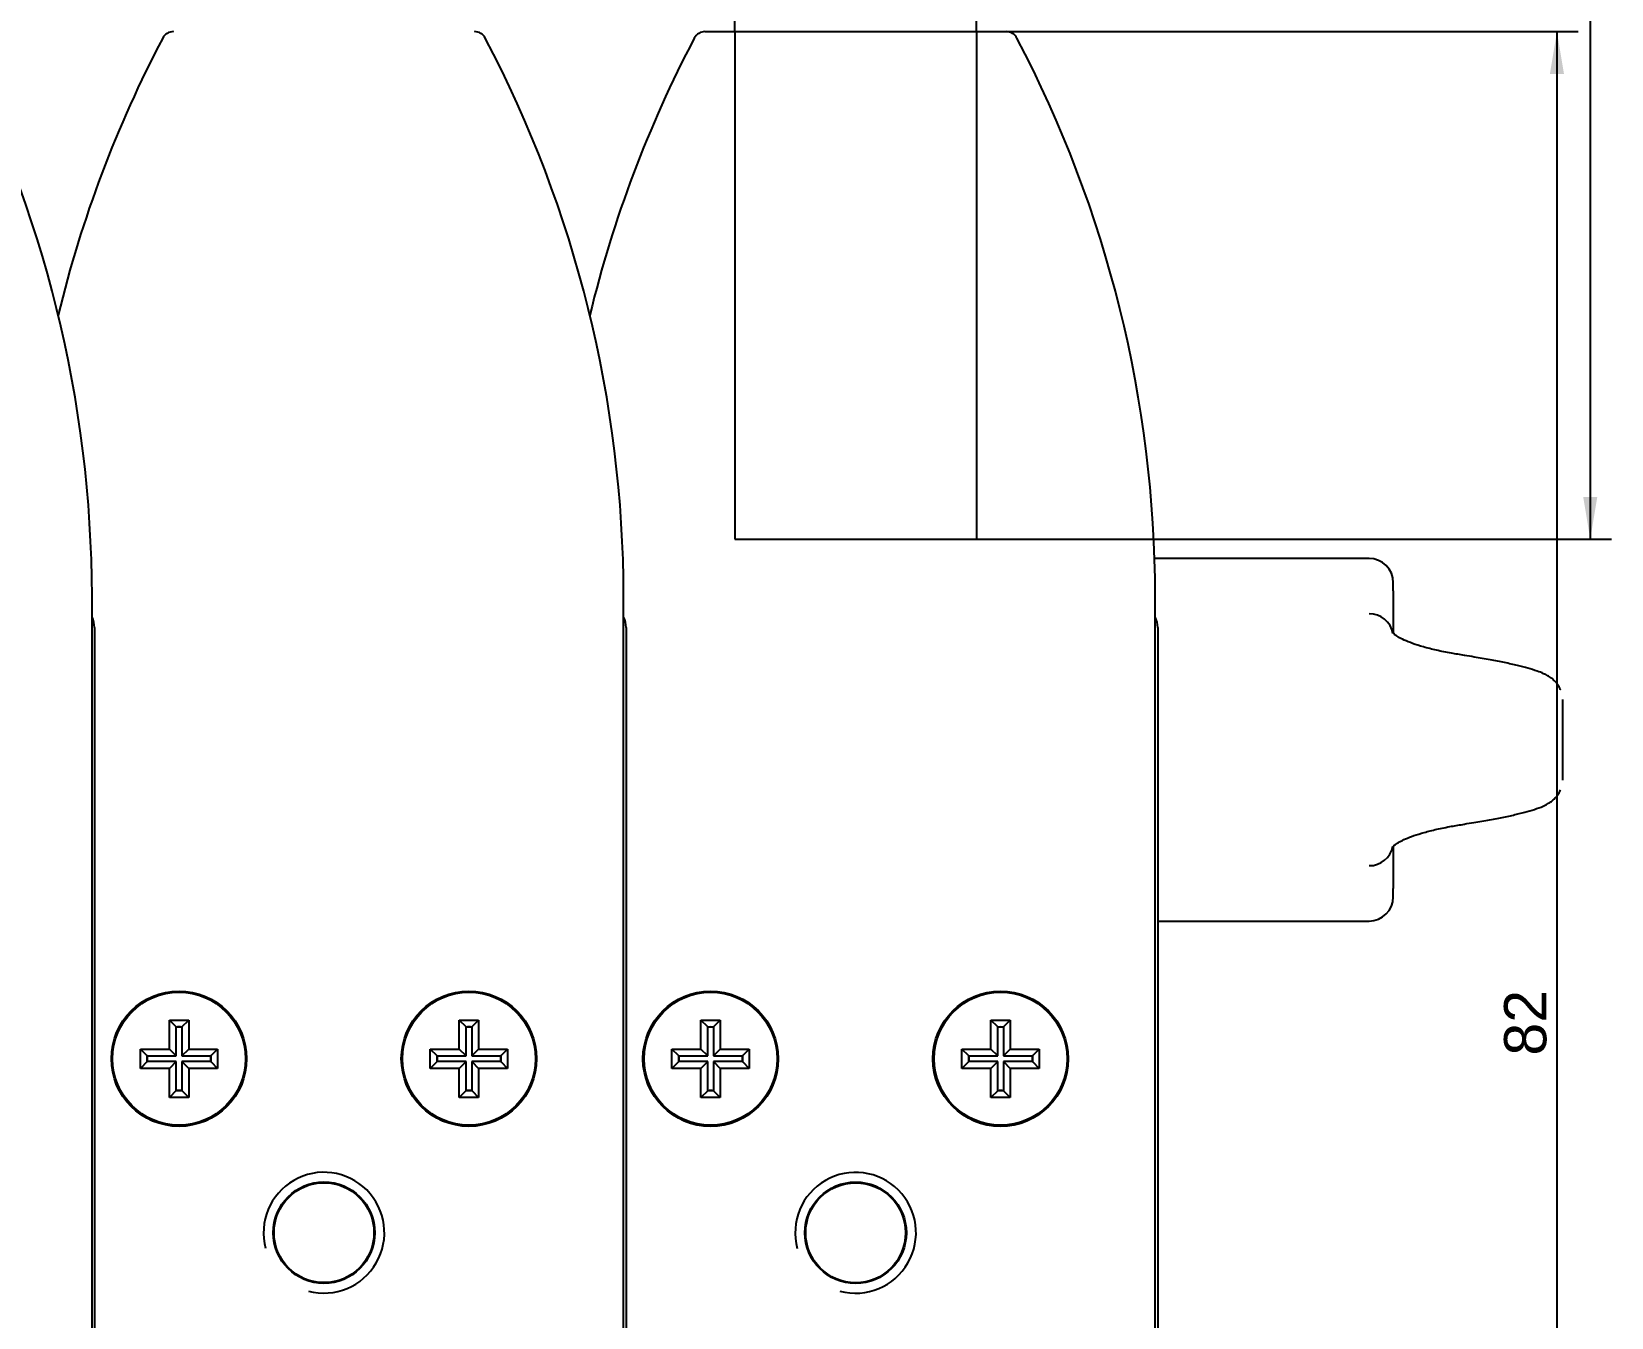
# Model space of a CAD drawing. Header units: millimetres. Extents: x -17 to 488, y 327 to 596.
# Drawn here: x 57.1 to 122.5, y 373.6 to 426.8 of the extents above; entities that cross this region are included whole.
import ezdxf
from ezdxf.enums import TextEntityAlignment as Align
from ezdxf.lldxf.tags import DXFTag

# ---------------------------------------------------------------- set-up
doc = ezdxf.new("R2010")
doc.units = ezdxf.units.MM
doc.layers.add('Default', color=7, linetype='Continuous')
doc.layers.add('DV1_Default', color=7, linetype='Continuous')
doc.styles.add('SEACAD_Arial', font='arial.ttf')
tags = doc.linetypes.add('CENTER2', pattern=[28.575000000000003, 19.05, -3.175, 3.175, -3.175]).pattern_tags.tags
tags[10:11] = [DXFTag(74, 4), DXFTag(75, 0), DXFTag(340, '0'), DXFTag(46, 0.0), DXFTag(50, 0.0), DXFTag(44, 0.0), DXFTag(45, 0.0)]
tags[8:9] = [DXFTag(74, 4), DXFTag(75, 0), DXFTag(340, '0'), DXFTag(46, 0.0), DXFTag(50, 0.0), DXFTag(44, 0.0), DXFTag(45, 0.0)]
tags[6:7] = [DXFTag(74, 4), DXFTag(75, 0), DXFTag(340, '0'), DXFTag(46, 0.0), DXFTag(50, 0.0), DXFTag(44, 0.0), DXFTag(45, 0.0)]
tags[4:5] = [DXFTag(74, 4), DXFTag(75, 0), DXFTag(340, '0'), DXFTag(46, 0.0), DXFTag(50, 0.0), DXFTag(44, 0.0), DXFTag(45, 0.0)]
doc.dimstyles.new('ISO', dxfattribs={"dimtxt": 1.75, "dimasz": 1.75, "dimexe": 0.875, "dimexo": 0, "dimgap": 0.4375, "dimtad": 1, "dimtxsty": 'SEACAD_Arial', "dimblk1": '_SE_FILLED', "dimblk2": '_SE_FILLED', "dimsah": 1, "dimcen": 0.875, "dimadec": 0, "dimazin": 0, "dimtfac": 0.5, "dimtdec": 3, "dimtmove": 0, "dimatfit": 3, "dimfxl": 1, "dimarcsym": 0})

# ---------------------------------------------------------------- blocks, each defined once
blk = doc.blocks.new('SE')
at = {"layer": 'DV1_Default', "color": 7, "linetype": 'Continuous'}
for p, q in [((86.2454360405, 426.8262113732), (86.2454360405, 556.3262113732)), ((96.2454360405, 426.8262113732), (96.2454360405, 556.3262113732)), ((85.012344328, 426.8262113732), (97.4785277529, 426.8262113732)), ((112.4954360401, 405.0262113733), (103.6178905829, 405.0262113733)), ((113.4954360401, 403.6857979169), (113.4954360401, 404.0262113733)), ((59.6454360422, 345.0788144048), (59.6454360422, 403.4751882666)), ((81.6454360422, 345.0788144048), (81.6454360422, 403.4751882666)), ((103.6454360422, 345.0762113738), (103.6454360422, 403.4725852356)), ((113.4954360401, 403.6857979169), (113.4954360401, 401.9347876843)), ((59.74543604220001, 402.1748209032), (59.74543604220001, 348.1288144048)), ((81.7454360422, 402.1748209032), (81.7454360422, 348.1288144048)), ((103.7454360422, 402.1722178722), (103.7454360422, 348.1262113737999)), ((120.4954360401, 399.1987002787999), (120.4954360401, 399.0587548976)), ((120.4954360401, 399.0587548976), (120.4954360401, 397.5593273428)), ((120.4954360401, 397.5593273428), (120.4954360401, 397.4902724726)), ((120.4954360401, 397.4902724726), (120.4954360401, 395.9908442672)), ((120.4954360401, 395.9908442672), (120.4954360401, 395.8509806036)), ((113.4954360401, 393.1120455622), (113.4954360401, 391.366244101)), ((113.4954360401, 391.0262113733), (113.4954360401, 391.3662481087)), ((103.7454360422, 390.0262113733), (112.4954360401, 390.0262113733)), ((63.12499768350001, 385.6492527615), (62.8454360408, 385.9288144042)), ((62.8454360408, 385.9288144042), (63.6454360408, 385.9288144042)), ((62.8454360408, 384.7288144042), (62.8454360408, 385.9288144042)), ((63.3658743982, 385.6492527615), (63.6454360408, 385.9288144042)), ((63.6454360408, 385.9288144042), (63.6454360408, 384.7288144042)), ((75.1249976835, 385.6492527615), (74.8454360408, 385.9288144042)), ((74.8454360408, 385.9288144042), (75.64543604079999, 385.9288144042)), ((74.8454360408, 384.7288144042), (74.8454360408, 385.9288144042)), ((75.36587439819999, 385.6492527615), (75.64543604079999, 385.9288144042)), ((75.64543604079999, 385.9288144042), (75.64543604079999, 384.7288144042)), ((85.1249976835, 385.6466497305), (84.8454360408, 385.9262113732)), ((84.8454360408, 385.9262113732), (85.64543604079999, 385.9262113732)), ((84.8454360408, 384.7262113732), (84.8454360408, 385.9262113732)), ((85.36587439819999, 385.6466497305), (85.64543604079999, 385.9262113732)), ((85.64543604079999, 385.9262113732), (85.64543604079999, 384.7262113732)), ((97.1249976835, 385.6466497305), (96.8454360408, 385.9262113732)), ((96.8454360408, 385.9262113732), (97.64543604079999, 385.9262113732)), ((96.8454360408, 384.7262113732), (96.8454360408, 385.9262113732)), ((97.36587439819999, 385.6466497305), (97.64543604079999, 385.9262113732)), ((97.64543604079999, 385.9262113732), (97.64543604079999, 384.7262113732)), ((63.12499768350001, 385.6492527615), (63.12755921, 385.6388423591)), ((63.12755921, 384.446691235), (63.12755921, 385.6388423591)), ((63.3633128717, 385.6388423591), (63.3658743982, 385.6492527615)), ((63.3633128717, 385.6388423591), (63.3633128717, 384.446691235)), ((75.1249976835, 385.6492527615), (75.12755921, 385.6388423591)), ((75.12755921, 384.446691235), (75.12755921, 385.6388423591)), ((75.3633128717, 385.6388423591), (75.36587439819999, 385.6492527615)), ((75.3633128717, 385.6388423591), (75.3633128717, 384.446691235)), ((85.1249976835, 385.6466497305), (85.12755921, 385.6362393282)), ((85.12755921, 384.444088204), (85.12755921, 385.6362393282)), ((85.3633128717, 385.6362393282), (85.36587439819999, 385.6466497305)), ((85.3633128717, 385.6362393282), (85.3633128717, 384.444088204)), ((97.1249976835, 385.6466497305), (97.12755921, 385.6362393282)), ((97.12755921, 384.444088204), (97.12755921, 385.6362393282)), ((97.3633128717, 385.6362393282), (97.36587439819999, 385.6466497305)), ((97.3633128717, 385.6362393282), (97.3633128717, 384.444088204)), ((61.9249976835, 384.4492527615), (61.6454360408, 384.7288144042)), ((61.6454360408, 383.9288144042), (61.6454360408, 384.7288144042)), ((61.6454360408, 384.7288144042), (62.8454360408, 384.7288144042)), ((61.9354080858, 384.446691235), (61.9249976835, 384.4492527615)), ((61.9354080858, 384.446691235), (63.12755921, 384.446691235)), ((63.12755921, 384.446691235), (62.8454360408, 384.7288144042)), ((63.3633128717, 384.446691235), (63.6454360408, 384.7288144042)), ((63.3633128717, 384.446691235), (64.5554639958, 384.446691235)), ((63.6454360408, 384.7288144042), (64.8454360408, 384.7288144042)), ((64.5658743982, 384.4492527615), (64.5554639958, 384.446691235)), ((64.5658743982, 384.4492527615), (64.8454360408, 384.7288144042)), ((64.8454360408, 384.7288144042), (64.8454360408, 383.9288144042)), ((73.92499768350001, 384.4492527615), (73.64543604079999, 384.7288144042)), ((73.64543604079999, 383.9288144042), (73.64543604079999, 384.7288144042)), ((73.64543604079999, 384.7288144042), (74.8454360408, 384.7288144042)), ((73.9354080858, 384.446691235), (73.92499768350001, 384.4492527615)), ((73.9354080858, 384.446691235), (75.12755921, 384.446691235)), ((75.12755921, 384.446691235), (74.8454360408, 384.7288144042)), ((75.3633128717, 384.446691235), (75.64543604079999, 384.7288144042)), ((75.3633128717, 384.446691235), (76.5554639958, 384.446691235)), ((75.64543604079999, 384.7288144042), (76.8454360408, 384.7288144042)), ((76.5658743982, 384.4492527615), (76.5554639958, 384.446691235)), ((76.5658743982, 384.4492527615), (76.8454360408, 384.7288144042)), ((76.8454360408, 384.7288144042), (76.8454360408, 383.9288144042)), ((83.92499768350001, 384.4466497305), (83.64543604079999, 384.7262113732)), ((83.64543604079999, 383.9262113732), (83.64543604079999, 384.7262113732)), ((83.64543604079999, 384.7262113732), (84.8454360408, 384.7262113732)), ((83.9354080858, 384.444088204), (83.92499768350001, 384.4466497305)), ((83.9354080858, 384.444088204), (85.12755921, 384.444088204)), ((85.12755921, 384.444088204), (84.8454360408, 384.7262113732)), ((85.3633128717, 384.444088204), (85.64543604079999, 384.7262113732)), ((85.3633128717, 384.444088204), (86.5554639958, 384.444088204)), ((85.64543604079999, 384.7262113732), (86.8454360408, 384.7262113732)), ((86.5658743982, 384.4466497305), (86.5554639958, 384.444088204)), ((86.5658743982, 384.4466497305), (86.8454360408, 384.7262113732)), ((86.8454360408, 384.7262113732), (86.8454360408, 383.9262113732)), ((95.92499768350001, 384.4466497305), (95.64543604079999, 384.7262113732)), ((95.64543604079999, 383.9262113732), (95.64543604079999, 384.7262113732)), ((95.64543604079999, 384.7262113732), (96.8454360408, 384.7262113732)), ((95.9354080858, 384.444088204), (95.92499768350001, 384.4466497305)), ((95.9354080858, 384.444088204), (97.12755921, 384.444088204)), ((97.12755921, 384.444088204), (96.8454360408, 384.7262113732)), ((97.3633128717, 384.444088204), (97.64543604079999, 384.7262113732)), ((97.3633128717, 384.444088204), (98.5554639958, 384.444088204)), ((97.64543604079999, 384.7262113732), (98.8454360408, 384.7262113732)), ((98.5658743982, 384.4466497305), (98.5554639958, 384.444088204)), ((98.5658743982, 384.4466497305), (98.8454360408, 384.7262113732)), ((98.8454360408, 384.7262113732), (98.8454360408, 383.9262113732)), ((61.9249976835, 384.2083760468), (61.6454360408, 383.9288144042)), ((62.8454360408, 383.9288144042), (61.6454360408, 383.9288144042)), ((61.9249976835, 384.2083760468), (61.9354080858, 384.2109375733)), ((63.12755921, 384.2109375733), (61.9354080858, 384.2109375733)), ((63.12755921, 384.2109375733), (62.8454360408, 383.9288144042)), ((62.8454360408, 382.7288144042), (62.8454360408, 383.9288144042)), ((63.12755921, 383.0187864492), (63.12755921, 384.2109375733)), ((64.5554639958, 384.2109375733), (63.3633128717, 384.2109375733)), ((63.3633128717, 384.2109375733), (63.6454360408, 383.9288144042)), ((63.3633128717, 384.2109375733), (63.3633128717, 383.0187864492)), ((64.8454360408, 383.9288144042), (63.6454360408, 383.9288144042)), ((63.6454360408, 383.9288144042), (63.6454360408, 382.7288144042)), ((64.5554639958, 384.2109375733), (64.5658743982, 384.2083760468)), ((64.5658743982, 384.2083760468), (64.8454360408, 383.9288144042)), ((73.92499768350001, 384.2083760468), (73.64543604079999, 383.9288144042)), ((74.8454360408, 383.9288144042), (73.64543604079999, 383.9288144042)), ((73.92499768350001, 384.2083760468), (73.9354080858, 384.2109375733)), ((75.12755921, 384.2109375733), (73.9354080858, 384.2109375733)), ((75.12755921, 384.2109375733), (74.8454360408, 383.9288144042)), ((74.8454360408, 382.7288144042), (74.8454360408, 383.9288144042)), ((75.12755921, 383.0187864492), (75.12755921, 384.2109375733)), ((76.5554639958, 384.2109375733), (75.3633128717, 384.2109375733)), ((75.3633128717, 384.2109375733), (75.64543604079999, 383.9288144042)), ((75.3633128717, 384.2109375733), (75.3633128717, 383.0187864492)), ((76.8454360408, 383.9288144042), (75.64543604079999, 383.9288144042)), ((75.64543604079999, 383.9288144042), (75.64543604079999, 382.7288144042)), ((76.5554639958, 384.2109375733), (76.5658743982, 384.2083760468)), ((76.5658743982, 384.2083760468), (76.8454360408, 383.9288144042)), ((83.92499768350001, 384.2057730159), (83.64543604079999, 383.9262113732)), ((84.8454360408, 383.9262113732), (83.64543604079999, 383.9262113732)), ((83.92499768350001, 384.2057730159), (83.9354080858, 384.2083345423)), ((85.12755921, 384.2083345423), (83.9354080858, 384.2083345423)), ((85.12755921, 384.2083345423), (84.8454360408, 383.9262113732)), ((84.8454360408, 382.7262113732), (84.8454360408, 383.9262113732)), ((85.12755921, 383.0161834182), (85.12755921, 384.2083345423)), ((86.5554639958, 384.2083345423), (85.3633128717, 384.2083345423)), ((85.3633128717, 384.2083345423), (85.64543604079999, 383.9262113732)), ((85.3633128717, 384.2083345423), (85.3633128717, 383.0161834182)), ((86.8454360408, 383.9262113732), (85.64543604079999, 383.9262113732)), ((85.64543604079999, 383.9262113732), (85.64543604079999, 382.7262113732)), ((86.5554639958, 384.2083345423), (86.5658743982, 384.2057730159)), ((86.5658743982, 384.2057730159), (86.8454360408, 383.9262113732)), ((95.92499768350001, 384.2057730159), (95.64543604079999, 383.9262113732)), ((96.8454360408, 383.9262113732), (95.64543604079999, 383.9262113732)), ((95.92499768350001, 384.2057730159), (95.9354080858, 384.2083345423)), ((97.12755921, 384.2083345423), (95.9354080858, 384.2083345423)), ((97.12755921, 384.2083345423), (96.8454360408, 383.9262113732)), ((96.8454360408, 382.7262113732), (96.8454360408, 383.9262113732)), ((97.12755921, 383.0161834182), (97.12755921, 384.2083345423)), ((98.5554639958, 384.2083345423), (97.3633128717, 384.2083345423)), ((97.3633128717, 384.2083345423), (97.64543604079999, 383.9262113732)), ((97.3633128717, 384.2083345423), (97.3633128717, 383.0161834182)), ((98.8454360408, 383.9262113732), (97.64543604079999, 383.9262113732)), ((97.64543604079999, 383.9262113732), (97.64543604079999, 382.7262113732)), ((98.5554639958, 384.2083345423), (98.5658743982, 384.2057730159)), ((98.5658743982, 384.2057730159), (98.8454360408, 383.9262113732)), ((63.12499768350001, 383.0083760468), (62.8454360408, 382.7288144042)), ((63.6454360408, 382.7288144042), (62.8454360408, 382.7288144042)), ((63.12755921, 383.0187864492), (63.12499768350001, 383.0083760468)), ((63.3658743982, 383.0083760468), (63.3633128717, 383.0187864492)), ((63.3658743982, 383.0083760468), (63.6454360408, 382.7288144042)), ((75.1249976835, 383.0083760468), (74.8454360408, 382.7288144042)), ((75.64543604079999, 382.7288144042), (74.8454360408, 382.7288144042)), ((75.12755921, 383.0187864492), (75.1249976835, 383.0083760468)), ((75.36587439819999, 383.0083760468), (75.3633128717, 383.0187864492)), ((75.36587439819999, 383.0083760468), (75.64543604079999, 382.7288144042)), ((85.1249976835, 383.0057730159), (84.8454360408, 382.7262113732)), ((85.64543604079999, 382.7262113732), (84.8454360408, 382.7262113732)), ((85.12755921, 383.0161834182), (85.1249976835, 383.0057730159)), ((85.36587439819999, 383.0057730159), (85.3633128717, 383.0161834182)), ((85.36587439819999, 383.0057730159), (85.64543604079999, 382.7262113732)), ((97.1249976835, 383.0057730159), (96.8454360408, 382.7262113732)), ((97.64543604079999, 382.7262113732), (96.8454360408, 382.7262113732)), ((97.12755921, 383.0161834182), (97.1249976835, 383.0057730159)), ((97.36587439819999, 383.0057730159), (97.3633128717, 383.0161834182)), ((97.36587439819999, 383.0057730159), (97.64543604079999, 382.7262113732))]:
    blk.add_line(p, q, dxfattribs=at)
at = {"layer": 'DV1_Default', "color": 7, "linetype": 'CENTER2'}
for p, q in [((86.2454360405, 426.8262113732), (86.2454360405, 405.8262113732)), ((96.2454360405, 426.8262113732), (96.2454360405, 405.8262113732)), ((86.2454360405, 405.8262113732), (96.2454360405, 405.8262113732))]:
    blk.add_line(p, q, dxfattribs=at)
at = {"layer": 'DV1_Default', "color": 7, "linetype": 'Continuous'}
for centre, radius in [((63.2454360408, 384.3288144042), 2.80000000000018), ((63.2454360408, 384.3288144042), 2.75), ((75.2454360408, 384.3288144042), 2.80000000000018), ((75.2454360408, 384.3288144042), 2.75), ((85.2454360408, 384.3262113732), 2.80000000000018), ((85.2454360408, 384.3262113732), 2.75), ((97.2454360408, 384.3262113732), 2.80000000000018), ((97.2454360408, 384.3262113732), 2.75), ((69.2454360408, 377.1288144042), 2.099999999999909), ((69.2454360401, 377.1288144042), 2.067), ((91.2454360408, 377.1262113732), 2.099999999999909), ((91.2454360401, 377.1262113732), 2.067)]:
    blk.add_circle(centre, radius, dxfattribs=at)
for centre, radius, start, end in [((9.799367757899999, 403.3684853877), 49.84618249076379, 0.1226498998, 27.7290493726), ((106.691504323, 403.3684853877), 49.84618249076379, 152.2709506273, 166.3878962798), ((63.012344328, 426.3288144041001), 0.5000000000333586, 90, 152.2709506273), ((75.47852775289999, 426.3288144041001), 0.5000000000333626, 27.7290493656, 90), ((31.7993677579, 403.3684853877), 49.84618249076379, 0.1226498998, 27.7290493726), ((128.691504323, 403.3658823568), 49.84618249076378, 152.2709506273, 166.3863571), ((85.012344328, 426.3262113732), 0.5000000000333685, 90, 152.2709506273), ((97.4785277529, 426.3262113732), 0.5000000000333626, 27.7290493657, 90), ((53.7993677579, 403.3658823568), 49.84618249076379, 0.1226498998, 27.7290493726), ((112.4954360401, 404.0262113733), 1.000000000000015, 0, 90), ((112.5165830372, 401.7551552829), 0.9789637933985628, 9.8372741231, 91.23776583229998), ((58.74543604220001, 402.1748209032), 1.000000000000001, 0, 25.8419327632), ((80.7454360422, 402.1748209032), 1.000000000000001, 0, 25.8419327632), ((102.7454360422, 402.1722178722), 1.000000000000001, 0, 25.8419327632), ((112.5165624304, 393.2960432399), 0.9789841248249812, 268.763466188, 350.0350856409), ((112.4954360401, 391.0262113733), 1.000000000000001, 270, 0), ((63.2454360408, 389.9434242281), 4.295860098107038, 268.3934500373, 271.6065499627), ((63.2454360408, 384.3288144042), 1.315320565519103, 84.85834978840002, 95.1416502116), ((75.2454360408, 389.9434242281), 4.295860098107038, 268.3934500373, 271.6065499627), ((75.2454360408, 384.3288144042), 1.315320565519103, 84.85834978840002, 95.1416502116), ((85.2454360408, 389.9408211971), 4.295860098107038, 268.3934500373, 271.6065499627), ((85.2454360408, 384.3262113732), 1.315320565519103, 84.85834978840002, 95.1416502116), ((97.2454360408, 389.9408211971), 4.295860098107038, 268.3934500373, 271.6065499627), ((97.2454360408, 384.3262113732), 1.315320565519103, 84.85834978840002, 95.1416502116), ((57.6308262169, 384.3288144042), 4.295860098114656, 358.3934500373001, 1.6065499627), ((63.2454360408, 384.3288144042), 1.315320565519103, 174.8583497884, 185.1416502116), ((63.2454360408, 384.3288144042), 1.315320565519102, 354.8583497883999, 5.1416502116), ((68.8600458648, 384.3288144042), 4.295860098114249, 178.3934500373, 181.6065499627), ((69.63082621689999, 384.3288144042), 4.295860098114656, 358.3934500373001, 1.6065499627), ((75.2454360408, 384.3288144042), 1.315320565519103, 174.8583497884, 185.1416502116), ((75.2454360408, 384.3288144042), 1.315320565519102, 354.8583497883999, 5.1416502116), ((80.8600458648, 384.3288144042), 4.295860098114249, 178.3934500373, 181.6065499627), ((79.63082621689999, 384.3262113732), 4.295860098114656, 358.3934500373001, 1.6065499627), ((85.2454360408, 384.3262113732), 1.315320565519103, 174.8583497884, 185.1416502116), ((85.2454360408, 384.3262113732), 1.315320565519102, 354.8583497883999, 5.1416502116), ((90.8600458648, 384.3262113732), 4.295860098114249, 178.3934500373, 181.6065499627), ((91.6308262169, 384.3262113732), 4.295860098114656, 358.3934500373001, 1.6065499627), ((97.2454360408, 384.3262113732), 1.315320565519103, 174.8583497884, 185.1416502116), ((97.2454360408, 384.3262113732), 1.315320565519102, 354.8583497883999, 5.1416502116), ((102.8600458648, 384.3262113732), 4.295860098114249, 178.3934500373, 181.6065499627), ((63.2454360408, 378.7142045802), 4.295860098114255, 88.3934500373, 91.60654996270002), ((63.2454360408, 384.3288144042), 1.315320565519103, 264.8583497884, 275.1416502116), ((75.2454360408, 378.7142045802), 4.295860098114255, 88.3934500373, 91.60654996270002), ((75.2454360408, 384.3288144042), 1.315320565519103, 264.8583497884, 275.1416502116), ((85.2454360408, 378.7116015492), 4.295860098114255, 88.3934500373, 91.60654996270002), ((85.2454360408, 384.3262113732), 1.315320565519103, 264.8583497884, 275.1416502116), ((97.2454360408, 378.7116015492), 4.295860098114255, 88.3934500373, 91.60654996270002), ((97.2454360408, 384.3262113732), 1.315320565519103, 264.8583497884, 275.1416502116), ((69.2454360401, 377.1288144042), 2.5, 255, 195), ((91.2454360401, 377.1262113732), 2.5, 255, 195)]:
    blk.add_arc(centre, radius, start, end, dxfattribs=at)
for centre, major_axis, ratio, start_param, end_param in [((116.2889704478, 400.0230027583), (-0.1490878957238762, -0.9888239476007756), 0.702477413, 3.122871446082991, 3.156557182704987), ((116.2889704478, 395.027160851), (-0.1490017270697752, 0.9888369356624017), 0.7024820866, 3.127370498598082, 3.161272241285522)]:
    blk.add_ellipse(centre, major_axis=major_axis, ratio=ratio, start_param=start_param, end_param=end_param, dxfattribs=at)
for points, knots in [([(116.4526659029306, 401.0158635026598), (116.247587923317, 401.0478921734667), (115.8581084173493, 401.1095180572406), (115.2727693502646, 401.2296835233807), (114.7367585023879, 401.3647513093638), (114.2871311737451, 401.5072783466133), (113.9359344720591, 401.6490986044918), (113.6865120936656, 401.780586080605), (113.5395200977811, 401.8862239638215), (113.4843263763135, 401.9450678343802), (113.4787696880914, 401.9560959031583), (113.4784222040901, 401.9564239069326)], [0, 0, 0, 0, 0.0997521499277604, 0.225246020368726, 0.3496439002404205, 0.4717178258116758, 0.5901399675797989, 0.7036950600014169, 0.8117284701576998, 0.9150842378975792, 1, 1, 1, 1]), ([(120.415020504837, 399.5944525320646), (120.4125389376439, 399.6003831644977), (120.3771976706325, 399.6829857917023), (120.2972900718571, 399.8237035592614), (120.1603092021426, 399.9781499349525), (120.0207676526404, 400.0928133745073), (119.8719146018459, 400.1864171133619), (119.6858437327072, 400.2781526746572), (119.4332576182451, 400.3759951145487), (119.0832910885231, 400.4849242112635), (118.6377267930669, 400.6008303134512), (118.1174091009042, 400.7176707480853), (117.5194223475601, 400.8344908068736), (116.9414298712977, 400.935651036437), (116.5812874708443, 400.9893172849266), (116.4277323336325, 401.0120909593247)], [0, 0, 0, 0, 0.002805523611788, 0.0393905582383667, 0.0765293844172762, 0.1170782611191453, 0.1657714050207098, 0.2309930415021876, 0.3325244605594875, 0.455365273881952, 0.5717360006708612, 0.6945672005908414, 0.8144736762453458, 0.9330604648279388, 1, 1, 1, 1]), ([(116.4279441855005, 394.0380410364282), (116.5781117672608, 394.0603010056766), (116.9313540064301, 394.1129075436747), (117.4993866234352, 394.2119753613084), (118.0857016825105, 394.3258521624274), (118.6070512168213, 394.44178443742), (119.0581057768052, 394.5576406798847), (119.4493056754562, 394.6785144007292), (119.7262479294041, 394.7865746545912), (119.9464450326266, 394.9057048025973), (120.1086735075188, 395.024642797846), (120.2566015374753, 395.1723871499002), (120.3591877360358, 395.3292401886497), (120.4066380552888, 395.4338560541759), (120.416521784197, 395.4580018146767)], [0, 0, 0, 0, 0.0654460596129669, 0.1819080196040891, 0.2993490596417149, 0.4178799058039637, 0.5380178590225079, 0.6614934569626636, 0.7944846640160741, 0.8639699374136923, 0.908337151711243, 0.9492923233591024, 0.9886113576578814, 1, 1, 1, 1]), ([(113.4779151604038, 393.0943293366369), (113.4778840449551, 393.0942250950765), (113.47830295674, 393.0945155181662), (113.4932847113238, 393.1186606249182), (113.5767301619498, 393.194398609223), (113.7425063502898, 393.3024043029566), (113.9961031540981, 393.4275738933842), (114.3369871478845, 393.5600690076638), (114.7701257336219, 393.6945219773428), (115.2900653814907, 393.8242690024142), (115.8639353845253, 393.9416682112669), (116.2484192599932, 394.0024341587325), (116.4525186330392, 394.0342785899368)], [0, 0, 0, 0, 0.0132970320989255, 0.1235909008212756, 0.2220240564793841, 0.3262085399425524, 0.4314464606800106, 0.5419865477249087, 0.6576612078225746, 0.7776246973453688, 0.9007282406714082, 1, 1, 1, 1])]:
    blk.add_open_spline(points, degree=3, knots=knots, dxfattribs=at)
blk = doc.blocks.new('DMBLK46')
at = {"layer": 'Default', "linetype": 'Continuous', "transparency": 16777216}
for points in [[(84.49543598644115, 439.4300155706567), (84.49543598644115, 438.8466822193179), (86.24543604045786, 439.1383488949874)], [(97.99543609447457, 439.4300155706567), (96.24543604045786, 439.1383488949874), (97.99543609447457, 438.8466822193179)]]:
    blk.add_hatch(color=7, dxfattribs=at).paths.add_polyline_path(points)
at = {"layer": 'Default', "color": 7, "linetype": 'Continuous', "transparency": 16777216}
blk.add_line((82.7454359324, 439.138348895), (99.74543639059999, 439.138348895), dxfattribs=at)
at = {"layer": 'Default', "color": 7, "linetype": 'Continuous', "transparency": 16777216, "style": 'SEACAD_Arial'}
blk.add_text('10', height=1.75, dxfattribs=at).set_placement((89.8758707113, 441.325848895), align=Align.TOP_LEFT)
blk = doc.blocks.new('_SE_FILLED')
at = {"color": 0}
blk.add_line((0, 0), (-1, 0), dxfattribs=at)
blk.add_solid([(0, 0), (-1, -0.1665), (-1, 0.1665), (0, 0)], dxfattribs=at)
blk = doc.blocks.new('DMBLK49')
at = {"layer": 'Default', "linetype": 'Continuous', "transparency": 16777216}
for points in [[(75.99543609447478, 453.8907561659901), (74.24543604045806, 453.5990894903205), (75.99543609447478, 453.3074228146511)], [(84.49543609074951, 453.8907561659901), (84.49543609074951, 453.3074228146511), (86.2454361447662, 453.5990894903205)]]:
    blk.add_hatch(color=7, dxfattribs=at).paths.add_polyline_path(points)
at = {"layer": 'Default', "color": 7, "linetype": 'Continuous', "transparency": 16777216}
blk.add_line((74.2454360405, 453.5990894903), (86.2454361448, 453.5990894903), dxfattribs=at)
at = {"layer": 'Default', "color": 7, "linetype": 'Continuous', "transparency": 16777216, "style": 'SEACAD_Arial'}
blk.add_text('12', height=1.75, dxfattribs=at).set_placement((78.87587087520001, 455.7865894903), align=Align.TOP_LEFT)
blk = doc.blocks.new('DMBLK54')
at = {"layer": 'Default', "linetype": 'Continuous', "transparency": 16777216}
for points in [[(121.938485311428, 554.5762113191772), (121.6468186357585, 556.3262113731939), (121.3551519600891, 554.5762113191772)], [(121.938485311428, 407.5762119040478), (121.3551519600891, 407.5762119040478), (121.6468186357585, 405.8262118500311)]]:
    blk.add_hatch(color=7, dxfattribs=at).paths.add_polyline_path(points)
at = {"layer": 'Default', "color": 7, "linetype": 'Continuous', "transparency": 16777216}
for p, q in [((91.2454360405, 556.3262113732), (122.5218186628, 556.3262113732)), ((121.6468186358, 556.3262113732), (121.6468186358, 405.82621185)), ((91.2454360405, 405.8262113732), (122.5218186628, 405.8262113732))]:
    blk.add_line(p, q, dxfattribs=at)
at = {"layer": 'Default', "color": 7, "linetype": 'Continuous', "transparency": 16777216, "style": 'SEACAD_Arial'}
blk.add_text('HM', height=1.75, rotation=90, dxfattribs=at).set_placement((119.4593186358, 478.5805594376999), align=Align.TOP_LEFT)
blk = doc.blocks.new('DMBLK55')
at = {"layer": 'Default', "linetype": 'Continuous', "transparency": 16777216}
for points in [[(120.5588345402611, 425.0762113191672), (120.2671678645916, 426.8262113731839), (119.9755011889222, 425.0762113191672)], [(120.5588345402611, 346.5762091622241), (119.9755011889222, 346.5762091622241), (120.2671678645916, 344.8262091082074)]]:
    blk.add_hatch(color=7, dxfattribs=at).paths.add_polyline_path(points)
at = {"layer": 'Default', "color": 7, "linetype": 'Continuous', "transparency": 16777216}
for p, q in [((97.4785277529, 426.8262113732), (121.1421678916, 426.8262113732)), ((120.2671678646, 426.8262113732), (120.2671678646, 344.8262091082)), ((103.3954361035, 344.8262113738), (121.1421678916, 344.8262113738))]:
    blk.add_line(p, q, dxfattribs=at)
at = {"layer": 'Default', "color": 7, "linetype": 'Continuous', "transparency": 16777216, "style": 'SEACAD_Arial'}
blk.add_text('82', height=1.75, rotation=90, dxfattribs=at).set_placement((118.0796678646, 384.4566450233), align=Align.TOP_LEFT)

msp = doc.modelspace()

# ---------------------------------------------------------------- block references
at = {"layer": 'Default'}
msp.add_blockref('SE', (0, 0), dxfattribs=at)

# ---------------------------------------------------------------- dimensions: what is measured, and where the dimension line sits
at = {"layer": 'Default', "color": 7, "linetype": 'Continuous'}
for base, p1, p2, angle, text, picture, middle, dimtype in [((121.6468186358, 556.3262113732), (91.2454360405, 556.3262113732), (91.2454360405, 405.8262113732), 270, '\\A1;HM {}', 'DMBLK54', (121.6468186358, 481.0762116116001), 161), ((74.2454360405, 453.5990894903), (74.2454360405, 426.8288144042), (86.2454360405, 426.8262113732), 359.9875714426749, '\\A1;<>', 'DMBLK49', (80.2454360926, 453.5990894903), 161), ((86.2454360405, 439.138348895), (86.2454360405, 426.8262113732), (96.2454360405, 426.8262113732), 0, '\\A1;<>', 'DMBLK46', (91.2454359287, 439.138348895), 161), ((120.2671678646, 344.8262113738), (97.4785277529, 426.8262113732), (97.9517983785, 344.8262113738), 90, '\\A1;<>', 'DMBLK55', (120.2671678646, 385.8262102407), 160)]:
    dim = msp.add_linear_dim(base=base, p1=p1, p2=p2, angle=angle, text=text, dimstyle='ISO', dxfattribs=at)
    dim.commit()
    dim.dimension.update_dxf_attribs({"geometry": picture, "text_midpoint": middle, "dimtype": dimtype})

doc.saveas('drawing.dxf')
